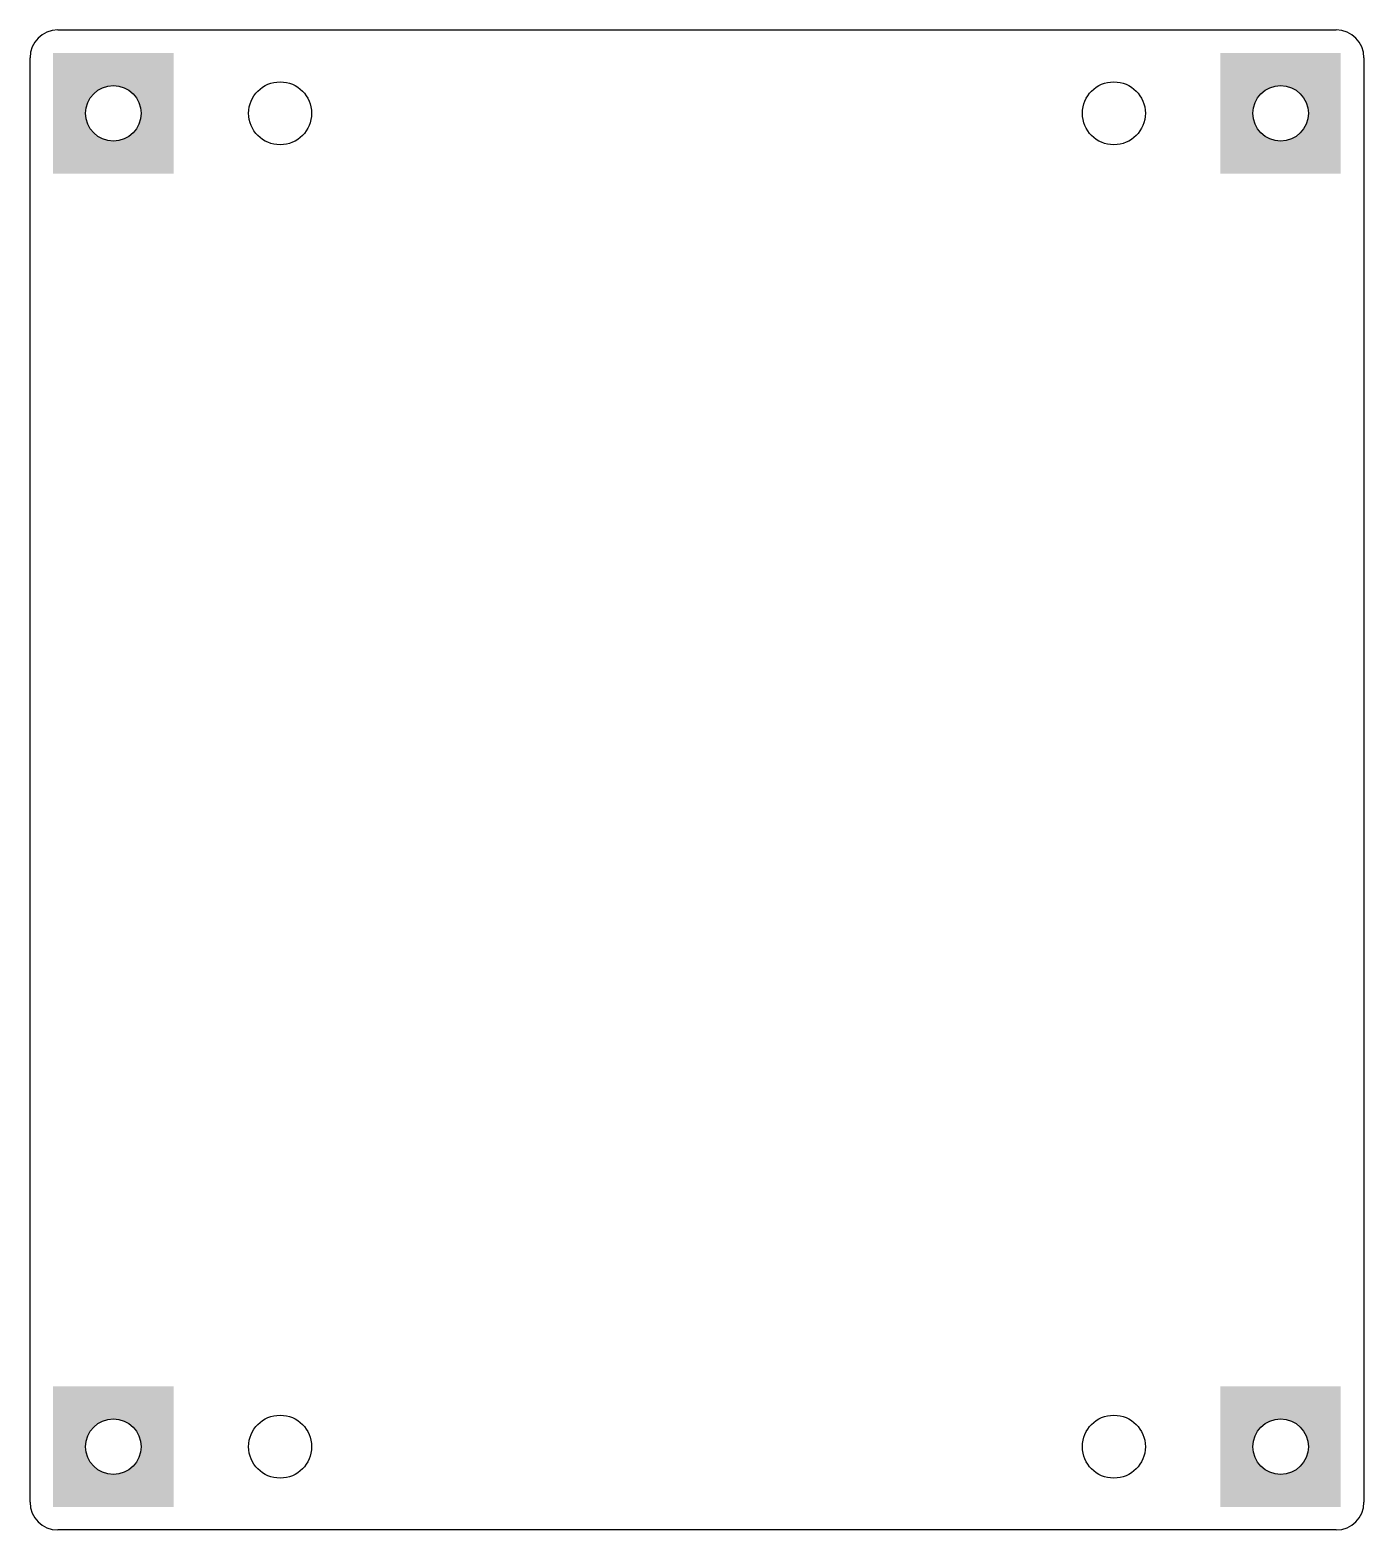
# Model space of a CAD drawing. Header units: millimetres. Extents: x 6.2 to 78.2, y 219.9 to 300.9.
import ezdxf

# ---------------------------------------------------------------- set-up
doc = ezdxf.new("R2010")
doc.units = ezdxf.units.MM
for name, color, linetype in [('Board_Outline', 7, 'Continuous'), ('Default', 7, 'Continuous'), ('Drill_Top', 7, 'Continuous'), ('Top_Silk', 7, 'Continuous')]:
    doc.layers.add(name, color=color, linetype=linetype)

msp = doc.modelspace()

# ---------------------------------------------------------------- hatches: boundary and pattern name
at = {"layer": 'Default', "linetype": 'Continuous'}
h = msp.add_hatch(color=7, dxfattribs=at)
h.paths.add_polyline_path([(13.937, 299.665), (7.437, 299.665), (7.437, 293.165), (13.937, 293.165)])
edge = h.paths.add_edge_path()
edge.add_ellipse((10.687, 296.415), major_axis=(1.5, 0), ratio=1, start_angle=0, end_angle=360)
h = msp.add_hatch(color=7, dxfattribs=at)
h.paths.add_polyline_path([(76.94, 299.665), (70.44, 299.665), (70.44, 293.165), (76.94, 293.165)])
edge = h.paths.add_edge_path()
edge.add_ellipse((73.69, 296.415), major_axis=(1.5, 0), ratio=1, start_angle=0, end_angle=360)
h = msp.add_hatch(color=7, dxfattribs=at)
h.paths.add_polyline_path([(13.937, 227.66), (7.437, 227.66), (7.437, 221.16), (13.937, 221.16)])
edge = h.paths.add_edge_path()
edge.add_ellipse((10.687, 224.41), major_axis=(1.5, 0), ratio=1, start_angle=0, end_angle=360)
h = msp.add_hatch(color=7, dxfattribs=at)
h.paths.add_polyline_path([(76.94, 227.66), (70.44, 227.66), (70.44, 221.16), (76.94, 221.16)])
edge = h.paths.add_edge_path()
edge.add_ellipse((73.69, 224.41), major_axis=(1.5, 0), ratio=1, start_angle=0, end_angle=360)

# ---------------------------------------------------------------- linework, layer by layer
at = {"layer": 'Board_Outline', "color": 7, "linetype": 'Continuous'}
for p, q in [((7.688, 300.915), (76.69, 300.915)), ((6.188, 221.41), (6.188, 299.415)), ((78.19, 299.415), (78.19, 221.41)), ((76.69, 219.91), (7.688, 219.91))]:
    msp.add_line(p, q, dxfattribs=at)
at = {"layer": 'Default', "color": 7, "linetype": 'Continuous'}
for centre in [(10.687, 296.415), (73.69, 296.415), (10.687, 224.41), (73.69, 224.41)]:
    msp.add_circle(centre, 1.5, dxfattribs=at)
at = {"layer": 'Drill_Top', "color": 7, "linetype": 'Continuous'}
for centre in [(19.687, 296.415), (64.69, 296.415), (19.687, 224.41), (64.69, 224.41)]:
    msp.add_circle(centre, 1.7, dxfattribs=at)
at = {"layer": 'Top_Silk', "color": 7, "linetype": 'Continuous'}
for centre, start, end in [((7.688, 299.415), 90, 180), ((76.69, 299.415), 0, 90), ((7.688, 221.41), 180, 270), ((76.69, 221.41), 270, 0)]:
    msp.add_arc(centre, 1.5, start, end, dxfattribs=at)

doc.saveas('drawing.dxf')
